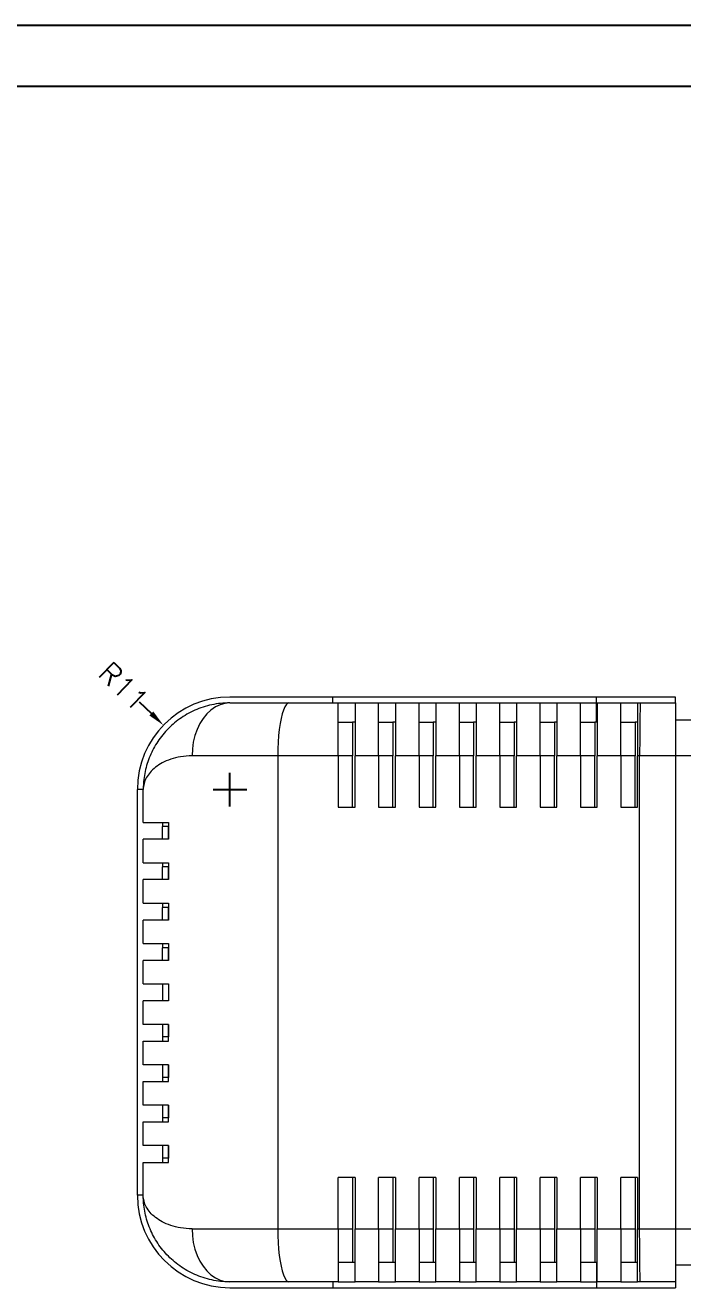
# Model space of a CAD drawing. Header units: inches. Extents: x 1958 to 3526, y 519 to 822.
# Drawn here: x 2230.5 to 2308.7, y 672.3 to 822.4 of the extents above; entities that cross this region are included whole.
import ezdxf

# ---------------------------------------------------------------- set-up
doc = ezdxf.new("R2010")
doc.units = ezdxf.units.IN
doc.styles.get("Standard").update_dxf_attribs({"font": 'txt', "bigfont": 'gbcbig.shx'})
doc.dimstyles.new('2.5', dxfattribs={"dimtxt": 2.5, "dimasz": 2, "dimexe": 0.18, "dimexo": 0.0625, "dimgap": 0.09, "dimtad": 0, "dimzin": 12, "dimdsep": 46, "dimtxsty": 'Standard', "dimcen": 2, "dimclrd": 3, "dimclre": 3, "dimadec": 0, "dimazin": 0, "dimtfac": 1, "dimtofl": 0, "dimtmove": 0, "dimatfit": 3, "dimfxl": 1, "dimtolj": 1, "dimtzin": 0, "dimarcsym": 0})

# ---------------------------------------------------------------- blocks, each defined once
blk = doc.blocks.new('*D208')
at = {"color": 3, "lineweight": -2}
for p, q in [((2244.09, 741.97), (2245.53, 740.58)), ((2254.87, 729.54), (2254.87, 733.54)), ((2252.87, 731.54), (2256.87, 731.54))]:
    blk.add_line(p, q, dxfattribs=at)
at = {"color": 3}
blk.add_solid([(2245.76, 740.82), (2245.3, 740.34), (2246.96, 739.19)], dxfattribs=at)
at = {"layer": 'Defpoints', "color": 0}
for p in [(2246.96, 739.19), (2254.87, 731.54)]:
    blk.add_point(p, dxfattribs=at)
at = {"color": 0, "insert": (2242.23, 743.78), "char_height": 2.5, "attachment_point": 5, "rotation": 315.9143}
blk.add_mtext('\\A1;R11', dxfattribs=at)

msp = doc.modelspace()

# ---------------------------------------------------------------- linework, layer by layer
for p, q in [((1957.651, 822.366), (2386.64, 822.366)), ((1968.751, 815.144), (2379.418, 815.144))]:
    msp.add_line(p, q)
at = {"color": 7, "linetype": 'Continuous', "lineweight": 15}
for p, q in [((2267.104, 742.538), (2254.865, 742.538)), ((2254.865, 741.838), (2261.897, 741.838)), ((2261.897, 741.838), (2267.765, 741.838)), ((2267.104, 741.838), (2267.104, 742.538)), ((2298.461, 742.538), (2267.104, 742.538)), ((2267.765, 741.838), (2269.765, 741.838)), ((2269.765, 741.838), (2272.565, 741.838)), ((2272.565, 741.838), (2274.565, 741.838)), ((2274.565, 741.838), (2277.365, 741.838)), ((2277.365, 741.838), (2279.365, 741.838)), ((2279.365, 741.838), (2282.165, 741.838)), ((2282.165, 741.838), (2284.165, 741.838)), ((2284.165, 741.838), (2286.965, 741.838)), ((2286.965, 741.838), (2288.965, 741.838)), ((2288.965, 741.838), (2291.765, 741.838)), ((2291.765, 741.838), (2293.765, 741.838)), ((2293.765, 741.838), (2296.565, 741.838)), ((2296.565, 741.838), (2298.461, 741.838)), ((2298.461, 741.838), (2298.461, 742.538)), ((2307.865, 742.538), (2298.461, 742.538)), ((2298.461, 739.538), (2298.461, 741.838)), ((2298.461, 741.838), (2298.565, 741.838)), ((2298.565, 741.838), (2301.365, 741.838)), ((2301.365, 741.838), (2303.365, 741.838)), ((2303.365, 741.838), (2303.705, 741.838)), ((2303.705, 741.838), (2307.865, 741.838)), ((2307.865, 741.838), (2307.865, 742.538)), ((2307.865, 741.838), (2307.865, 735.538)), ((2307.865, 739.838), (2322.865, 739.838)), ((2267.765, 739.538), (2269.465, 739.538)), ((2269.765, 739.538), (2269.465, 739.538)), ((2272.565, 739.538), (2274.265, 739.538)), ((2274.565, 739.538), (2274.265, 739.538)), ((2277.365, 739.538), (2279.065, 739.538)), ((2279.365, 739.538), (2279.065, 739.538)), ((2282.165, 739.538), (2283.865, 739.538)), ((2284.165, 739.538), (2283.865, 739.538)), ((2286.965, 739.538), (2288.665, 739.538)), ((2288.965, 739.538), (2288.665, 739.538)), ((2291.765, 739.538), (2293.465, 739.538)), ((2293.765, 739.538), (2293.465, 739.538)), ((2296.565, 739.538), (2298.265, 739.538)), ((2298.461, 739.538), (2298.265, 739.538)), ((2298.565, 739.538), (2298.461, 739.538)), ((2301.365, 739.538), (2303.065, 739.538)), ((2303.365, 739.538), (2303.065, 739.538)), ((2260.561, 735.538), (2250.365, 735.538)), ((2260.561, 735.538), (2260.561, 679.338)), ((2267.765, 735.538), (2260.561, 735.538)), ((2267.765, 735.538), (2267.765, 729.438)), ((2269.465, 735.538), (2267.765, 735.538)), ((2269.465, 729.438), (2269.465, 735.538)), ((2272.565, 735.538), (2269.765, 735.538)), ((2269.765, 729.438), (2269.765, 735.538)), ((2272.565, 735.538), (2272.565, 729.438)), ((2274.265, 735.538), (2272.565, 735.538)), ((2274.265, 729.438), (2274.265, 735.538)), ((2274.565, 729.438), (2274.565, 735.538)), ((2277.365, 735.538), (2274.565, 735.538)), ((2277.365, 735.538), (2277.365, 729.438)), ((2279.065, 735.538), (2277.365, 735.538)), ((2279.065, 729.438), (2279.065, 735.538)), ((2279.365, 729.438), (2279.365, 735.538)), ((2282.165, 735.538), (2279.365, 735.538)), ((2282.165, 735.538), (2282.165, 729.438)), ((2283.865, 735.538), (2282.165, 735.538)), ((2283.865, 729.438), (2283.865, 735.538)), ((2284.165, 729.438), (2284.165, 735.538)), ((2286.965, 735.538), (2284.165, 735.538)), ((2286.965, 735.538), (2286.965, 729.438)), ((2288.665, 735.538), (2286.965, 735.538)), ((2288.665, 729.438), (2288.665, 735.538)), ((2288.965, 729.438), (2288.965, 735.538)), ((2291.765, 735.538), (2288.965, 735.538)), ((2291.765, 735.538), (2291.765, 729.438)), ((2293.465, 735.538), (2291.765, 735.538)), ((2293.465, 729.438), (2293.465, 735.538)), ((2296.565, 735.538), (2293.765, 735.538)), ((2293.765, 729.438), (2293.765, 735.538)), ((2296.565, 735.538), (2296.565, 729.438)), ((2298.265, 735.538), (2296.565, 735.538)), ((2298.265, 729.438), (2298.265, 735.538)), ((2301.365, 735.538), (2298.565, 735.538)), ((2298.565, 729.438), (2298.565, 735.538)), ((2301.365, 735.538), (2301.365, 729.438)), ((2303.065, 735.538), (2301.365, 735.538)), ((2303.065, 729.438), (2303.065, 735.538)), ((2303.611, 735.538), (2303.365, 735.538)), ((2303.365, 729.438), (2303.365, 735.538)), ((2303.611, 679.338), (2303.611, 735.538)), ((2307.865, 735.538), (2303.611, 735.538)), ((2307.865, 735.538), (2307.865, 679.338)), ((2322.865, 735.538), (2307.865, 735.538)), ((2243.865, 683.336), (2243.865, 731.54)), ((2244.565, 731.539), (2243.865, 731.539)), ((2244.565, 727.638), (2244.565, 731.539)), ((2267.765, 729.438), (2269.765, 729.438)), ((2272.565, 729.438), (2274.565, 729.438)), ((2277.365, 729.438), (2279.365, 729.438)), ((2282.165, 729.438), (2284.165, 729.438)), ((2286.965, 729.438), (2288.965, 729.438)), ((2291.765, 729.438), (2293.765, 729.438)), ((2296.565, 729.438), (2298.565, 729.438)), ((2301.365, 729.438), (2303.365, 729.438)), ((2244.565, 727.638), (2247.567, 727.638)), ((2246.865, 727.638), (2246.865, 727.138)), ((2246.865, 725.638), (2246.865, 727.138)), ((2247.566, 727.138), (2246.865, 727.138)), ((2247.566, 727.638), (2247.566, 727.138)), ((2247.566, 725.638), (2247.566, 727.138)), ((2247.567, 727.638), (2247.567, 725.638)), ((2244.565, 722.838), (2244.565, 725.638)), ((2247.567, 725.638), (2244.565, 725.638)), ((2244.565, 722.838), (2247.567, 722.838)), ((2246.865, 722.838), (2246.865, 722.338)), ((2246.865, 720.838), (2246.865, 722.338)), ((2247.566, 722.338), (2246.865, 722.338)), ((2247.566, 722.838), (2247.566, 722.338)), ((2247.566, 720.838), (2247.566, 722.338)), ((2247.567, 722.838), (2247.567, 720.838)), ((2244.565, 718.038), (2244.565, 720.838)), ((2247.567, 720.838), (2244.565, 720.838)), ((2244.565, 718.038), (2247.567, 718.038)), ((2246.865, 718.038), (2246.865, 717.538)), ((2246.865, 716.038), (2246.865, 717.538)), ((2247.566, 717.538), (2246.865, 717.538)), ((2247.566, 718.038), (2247.566, 717.538)), ((2247.566, 716.038), (2247.566, 717.538)), ((2247.567, 718.038), (2247.567, 716.038)), ((2244.565, 713.238), (2244.565, 716.038)), ((2247.567, 716.038), (2244.565, 716.038)), ((2244.565, 713.238), (2247.567, 713.238)), ((2246.865, 713.238), (2246.865, 712.738)), ((2246.865, 711.238), (2246.865, 712.738)), ((2247.566, 712.738), (2246.865, 712.738)), ((2247.566, 713.238), (2247.566, 712.738)), ((2247.566, 711.238), (2247.566, 712.738)), ((2247.567, 713.238), (2247.567, 711.238)), ((2244.565, 708.438), (2244.565, 711.238)), ((2247.567, 711.238), (2244.565, 711.238)), ((2244.565, 708.438), (2247.567, 708.438)), ((2246.865, 708.438), (2246.865, 706.438)), ((2247.566, 708.438), (2247.566, 706.438)), ((2247.567, 708.438), (2247.567, 706.438)), ((2244.565, 703.638), (2244.565, 706.438)), ((2247.567, 706.438), (2244.565, 706.438)), ((2247.567, 703.638), (2244.565, 703.638)), ((2246.865, 703.638), (2246.865, 702.138)), ((2247.566, 703.638), (2247.566, 702.138)), ((2247.567, 701.638), (2247.567, 703.638)), ((2246.865, 702.138), (2246.865, 701.638)), ((2247.566, 702.138), (2246.865, 702.138)), ((2247.566, 701.638), (2247.566, 702.138)), ((2244.565, 698.838), (2244.565, 701.638)), ((2244.565, 701.638), (2247.567, 701.638)), ((2247.567, 698.838), (2244.565, 698.838)), ((2246.865, 698.838), (2246.865, 697.338)), ((2247.566, 698.838), (2247.566, 697.338)), ((2247.567, 696.838), (2247.567, 698.838)), ((2244.565, 694.038), (2244.565, 696.838)), ((2244.565, 696.838), (2247.567, 696.838)), ((2246.865, 697.338), (2246.865, 696.838)), ((2247.566, 697.338), (2246.865, 697.338)), ((2247.566, 696.838), (2247.566, 697.338)), ((2247.567, 694.038), (2244.565, 694.038)), ((2246.865, 694.038), (2246.865, 692.538)), ((2247.566, 694.038), (2247.566, 692.538)), ((2247.567, 692.038), (2247.567, 694.038)), ((2244.565, 689.238), (2244.565, 692.038)), ((2244.565, 692.038), (2247.567, 692.038)), ((2246.865, 692.538), (2246.865, 692.038)), ((2247.566, 692.538), (2246.865, 692.538)), ((2247.566, 692.038), (2247.566, 692.538)), ((2247.567, 689.238), (2244.565, 689.238)), ((2246.865, 689.238), (2246.865, 687.738)), ((2247.566, 689.238), (2247.566, 687.738)), ((2247.567, 687.238), (2247.567, 689.238)), ((2244.565, 683.337), (2244.565, 687.238)), ((2244.565, 687.238), (2247.567, 687.238)), ((2246.865, 687.738), (2246.865, 687.238)), ((2247.566, 687.738), (2246.865, 687.738)), ((2247.566, 687.238), (2247.566, 687.738)), ((2269.765, 685.438), (2267.765, 685.438)), ((2267.765, 679.338), (2267.765, 685.438)), ((2269.465, 685.438), (2269.465, 679.338)), ((2269.765, 685.438), (2269.765, 679.338)), ((2274.565, 685.438), (2272.565, 685.438)), ((2272.565, 679.338), (2272.565, 685.438)), ((2274.265, 685.438), (2274.265, 679.338)), ((2274.565, 685.438), (2274.565, 679.338)), ((2279.365, 685.438), (2277.365, 685.438)), ((2277.365, 679.338), (2277.365, 685.438)), ((2279.065, 685.438), (2279.065, 679.338)), ((2279.365, 685.438), (2279.365, 679.338)), ((2284.165, 685.438), (2282.165, 685.438)), ((2282.165, 679.338), (2282.165, 685.438)), ((2283.865, 685.438), (2283.865, 679.338)), ((2284.165, 685.438), (2284.165, 679.338)), ((2288.965, 685.438), (2286.965, 685.438)), ((2286.965, 679.338), (2286.965, 685.438)), ((2288.665, 685.438), (2288.665, 679.338)), ((2288.965, 685.438), (2288.965, 679.338)), ((2293.765, 685.438), (2291.765, 685.438)), ((2291.765, 679.338), (2291.765, 685.438)), ((2293.465, 685.438), (2293.465, 679.338)), ((2293.765, 685.438), (2293.765, 679.338)), ((2298.565, 685.438), (2296.565, 685.438)), ((2296.565, 679.338), (2296.565, 685.438)), ((2298.265, 685.438), (2298.265, 679.338)), ((2298.565, 685.438), (2298.565, 679.338)), ((2303.365, 685.438), (2301.365, 685.438)), ((2301.365, 679.338), (2301.365, 685.438)), ((2303.065, 685.438), (2303.065, 679.338)), ((2303.365, 685.438), (2303.365, 679.338)), ((2244.565, 683.335), (2243.865, 683.334)), ((2250.365, 679.338), (2260.561, 679.338)), ((2260.561, 679.338), (2267.765, 679.338)), ((2267.765, 679.338), (2269.465, 679.338)), ((2269.765, 679.338), (2272.565, 679.338)), ((2272.565, 679.338), (2274.265, 679.338)), ((2274.565, 679.338), (2277.365, 679.338)), ((2277.365, 679.338), (2279.065, 679.338)), ((2279.365, 679.338), (2282.165, 679.338)), ((2282.165, 679.338), (2283.865, 679.338)), ((2284.165, 679.338), (2286.965, 679.338)), ((2286.965, 679.338), (2288.665, 679.338)), ((2288.965, 679.338), (2291.765, 679.338)), ((2291.765, 679.338), (2293.465, 679.338)), ((2293.765, 679.338), (2296.565, 679.338)), ((2296.565, 679.338), (2298.265, 679.338)), ((2298.565, 679.338), (2301.365, 679.338)), ((2301.365, 679.338), (2303.065, 679.338)), ((2303.365, 679.338), (2303.611, 679.338)), ((2303.611, 679.338), (2307.865, 679.338)), ((2307.865, 679.338), (2307.865, 673.038)), ((2307.865, 679.338), (2322.865, 679.338)), ((2269.465, 675.338), (2267.765, 675.338)), ((2269.765, 675.338), (2269.465, 675.338)), ((2274.265, 675.338), (2272.565, 675.338)), ((2274.565, 675.338), (2274.265, 675.338)), ((2279.065, 675.338), (2277.365, 675.338)), ((2279.365, 675.338), (2279.065, 675.338)), ((2283.865, 675.338), (2282.165, 675.338)), ((2284.165, 675.338), (2283.865, 675.338)), ((2288.665, 675.338), (2286.965, 675.338)), ((2288.965, 675.338), (2288.665, 675.338)), ((2293.465, 675.338), (2291.765, 675.338)), ((2293.765, 675.338), (2293.465, 675.338)), ((2298.265, 675.338), (2296.565, 675.338)), ((2298.461, 675.338), (2298.265, 675.338)), ((2298.461, 675.338), (2298.461, 673.038)), ((2298.565, 675.338), (2298.461, 675.338)), ((2303.065, 675.338), (2301.365, 675.338)), ((2303.365, 675.338), (2303.065, 675.338)), ((2322.865, 675.038), (2307.865, 675.038)), ((2261.897, 673.038), (2254.865, 673.038)), ((2254.865, 672.338), (2267.104, 672.338)), ((2267.765, 673.038), (2261.897, 673.038)), ((2267.104, 673.038), (2267.104, 672.338)), ((2267.104, 672.338), (2298.461, 672.338)), ((2267.765, 673.038), (2269.765, 673.038)), ((2272.565, 673.038), (2269.765, 673.038)), ((2272.565, 673.038), (2274.565, 673.038)), ((2277.365, 673.038), (2274.565, 673.038)), ((2277.365, 673.038), (2279.365, 673.038)), ((2282.165, 673.038), (2279.365, 673.038)), ((2282.165, 673.038), (2284.165, 673.038)), ((2286.965, 673.038), (2284.165, 673.038)), ((2286.965, 673.038), (2288.965, 673.038)), ((2291.765, 673.038), (2288.965, 673.038)), ((2291.765, 673.038), (2293.765, 673.038)), ((2296.565, 673.038), (2293.765, 673.038)), ((2296.565, 673.038), (2298.461, 673.038)), ((2298.461, 673.038), (2298.565, 673.038)), ((2298.461, 673.038), (2298.461, 672.338)), ((2298.461, 672.338), (2307.865, 672.338)), ((2301.365, 673.038), (2298.565, 673.038)), ((2301.365, 673.038), (2303.365, 673.038)), ((2303.705, 673.038), (2303.365, 673.038)), ((2307.865, 673.038), (2303.705, 673.038)), ((2307.865, 673.038), (2307.865, 672.338))]:
    msp.add_line(p, q, dxfattribs=at)
at = {"color": 7, "linetype": 'Continuous', "lineweight": 15, "flags": 128}
for points in [[(2254.865, 741.838), (2254.278, 741.784), (2253.701, 741.623), (2253.143, 741.358), (2252.615, 740.994), (2252.126, 740.536), (2251.683, 739.993), (2251.295, 739.373), (2250.968, 738.688), (2250.708, 737.949), (2250.519, 737.168), (2250.404, 736.36), (2250.365, 735.538)], [(2261.897, 741.838), (2261.723, 741.784), (2261.551, 741.623), (2261.386, 741.358), (2261.229, 740.994), (2261.084, 740.536), (2260.953, 739.993), (2260.837, 739.373), (2260.74, 738.688), (2260.663, 737.949), (2260.607, 737.168), (2260.573, 736.36), (2260.561, 735.538)], [(2250.365, 679.338), (2250.404, 678.516), (2250.519, 677.707), (2250.708, 676.927), (2250.968, 676.188), (2251.295, 675.503), (2251.683, 674.883), (2252.126, 674.34), (2252.615, 673.882), (2253.143, 673.517), (2253.701, 673.253), (2254.278, 673.092), (2254.865, 673.038)], [(2260.561, 679.338), (2260.573, 678.516), (2260.607, 677.707), (2260.663, 676.927), (2260.74, 676.188), (2260.837, 675.503), (2260.953, 674.883), (2261.084, 674.34), (2261.229, 673.882), (2261.386, 673.517), (2261.551, 673.253), (2261.723, 673.092), (2261.897, 673.038)]]:
    msp.add_lwpolyline(points, dxfattribs=at)
at = {"color": 7, "linetype": 'Continuous', "lineweight": 15}
for centre, start, end in [((2254.865, 731.538), 90, 179.98188), ((2254.865, 683.338), 180.01812, 270)]:
    msp.add_arc(centre, 11, start, end, dxfattribs=at)
for points, knots in [([(2254.865, 741.838), (2254.125, 741.838), (2253.407, 741.759), (2252.362, 741.535), (2252.02, 741.443), (2251.347, 741.225), (2251.015, 741.098), (2250.372, 740.813), (2250.06, 740.655), (2249.463, 740.314), (2249.175, 740.13), (2248.348, 739.543), (2247.843, 739.102), (2246.922, 738.129), (2246.515, 737.603), (2245.81, 736.49), (2245.516, 735.909), (2245.043, 734.705), (2244.864, 734.08), (2244.685, 733.136), (2244.64, 732.819), (2244.596, 732.342), (2244.584, 732.182), (2244.569, 731.862), (2244.565, 731.7), (2244.565, 731.541)], [0, 0, 0, 0, 0.125, 0.125, 0.1875, 0.1875, 0.25, 0.25, 0.3125, 0.3125, 0.375, 0.375, 0.5, 0.5, 0.625, 0.625, 0.75, 0.75, 0.875, 0.875, 0.9375, 0.9375, 0.96875, 0.96875, 1, 1, 1, 1]), ([(2267.765, 735.538), (2267.765, 735.746), (2267.765, 735.957), (2267.765, 736.371), (2267.765, 736.576), (2267.765, 737.184), (2267.765, 737.582), (2267.765, 738.352), (2267.765, 738.715), (2267.765, 739.399), (2267.765, 739.722), (2267.765, 740.302), (2267.765, 740.56), (2267.765, 740.901), (2267.765, 741.008), (2267.765, 741.2), (2267.765, 741.287), (2267.765, 741.52), (2267.765, 741.638), (2267.765, 741.798), (2267.765, 741.838), (2267.765, 741.838)], [0, 0, 0, 0, 0.0625, 0.0625, 0.125, 0.125, 0.25, 0.25, 0.375, 0.375, 0.5, 0.5, 0.625, 0.625, 0.6875, 0.6875, 0.75, 0.75, 0.875, 0.875, 1, 1, 1, 1]), ([(2269.765, 741.838), (2269.765, 741.838), (2269.765, 741.799), (2269.765, 741.68), (2269.765, 741.63), (2269.765, 741.511), (2269.765, 741.443), (2269.765, 741.21), (2269.765, 741.019), (2269.765, 740.56), (2269.765, 740.3), (2269.765, 739.867), (2269.765, 739.715), (2269.765, 739.396), (2269.765, 739.228), (2269.765, 738.712), (2269.765, 738.349), (2269.765, 737.585), (2269.765, 737.18), (2269.765, 736.367), (2269.765, 735.956), (2269.765, 735.538)], [0, 0, 0, 0, 0.125, 0.125, 0.1875, 0.1875, 0.25, 0.25, 0.375, 0.375, 0.5, 0.5, 0.5625, 0.5625, 0.625, 0.625, 0.75, 0.75, 0.875, 0.875, 1, 1, 1, 1]), ([(2272.565, 735.538), (2272.565, 735.951), (2272.565, 736.363), (2272.565, 737.185), (2272.565, 737.58), (2272.565, 738.152), (2272.565, 738.338), (2272.565, 738.704), (2272.565, 738.884), (2272.565, 739.398), (2272.565, 739.715), (2272.565, 740.297), (2272.565, 740.561), (2272.565, 741.014), (2272.565, 741.206), (2272.565, 741.521), (2272.565, 741.639), (2272.565, 741.797), (2272.565, 741.838), (2272.565, 741.838)], [0, 0, 0, 0, 0.125, 0.125, 0.25, 0.25, 0.3125, 0.3125, 0.375, 0.375, 0.5, 0.5, 0.625, 0.625, 0.75, 0.75, 0.875, 0.875, 1, 1, 1, 1]), ([(2274.565, 741.838), (2274.565, 741.838), (2274.565, 741.797), (2274.565, 741.638), (2274.565, 741.521), (2274.565, 741.286), (2274.565, 741.197), (2274.565, 741.004), (2274.565, 740.899), (2274.565, 740.559), (2274.565, 740.3), (2274.565, 739.713), (2274.565, 739.395), (2274.565, 738.883), (2274.565, 738.707), (2274.565, 738.341), (2274.565, 738.152), (2274.565, 737.578), (2274.565, 737.183), (2274.565, 736.371), (2274.565, 735.951), (2274.565, 735.538)], [0, 0, 0, 0, 0.125, 0.125, 0.25, 0.25, 0.3125, 0.3125, 0.375, 0.375, 0.5, 0.5, 0.625, 0.625, 0.6875, 0.6875, 0.75, 0.75, 0.875, 0.875, 1, 1, 1, 1]), ([(2277.365, 735.538), (2277.365, 735.956), (2277.365, 736.367), (2277.365, 736.974), (2277.365, 737.175), (2277.365, 737.573), (2277.365, 737.77), (2277.365, 738.344), (2277.365, 738.706), (2277.365, 739.221), (2277.365, 739.389), (2277.365, 739.709), (2277.365, 739.861), (2277.365, 740.295), (2277.365, 740.555), (2277.365, 741.015), (2277.365, 741.207), (2277.365, 741.441), (2277.365, 741.51), (2277.365, 741.629), (2277.365, 741.679), (2277.365, 741.798), (2277.365, 741.838), (2277.365, 741.838)], [0, 0, 0, 0, 0.125, 0.125, 0.1875, 0.1875, 0.25, 0.25, 0.375, 0.375, 0.4375, 0.4375, 0.5, 0.5, 0.625, 0.625, 0.75, 0.75, 0.8125, 0.8125, 0.875, 0.875, 1, 1, 1, 1]), ([(2279.365, 741.838), (2279.365, 741.838), (2279.365, 741.798), (2279.365, 741.639), (2279.365, 741.518), (2279.365, 741.205), (2279.365, 741.013), (2279.365, 740.671), (2279.365, 740.547), (2279.365, 740.285), (2279.365, 740.147), (2279.365, 739.712), (2279.365, 739.395), (2279.365, 738.704), (2279.365, 738.338), (2279.365, 737.768), (2279.365, 737.574), (2279.365, 737.177), (2279.365, 736.973), (2279.365, 736.362), (2279.365, 735.951), (2279.365, 735.538)], [0, 0, 0, 0, 0.125, 0.125, 0.25, 0.25, 0.375, 0.375, 0.4375, 0.4375, 0.5, 0.5, 0.625, 0.625, 0.75, 0.75, 0.8125, 0.8125, 0.875, 0.875, 1, 1, 1, 1]), ([(2282.165, 735.538), (2282.165, 735.951), (2282.165, 736.37), (2282.165, 737.179), (2282.165, 737.573), (2282.165, 738.148), (2282.165, 738.337), (2282.165, 738.701), (2282.165, 738.877), (2282.165, 739.389), (2282.165, 739.709), (2282.165, 740.295), (2282.165, 740.554), (2282.165, 741.009), (2282.165, 741.206), (2282.165, 741.519), (2282.165, 741.637), (2282.165, 741.757), (2282.165, 741.788), (2282.165, 741.828), (2282.165, 741.838), (2282.165, 741.838)], [0, 0, 0, 0, 0.125, 0.125, 0.25, 0.25, 0.3125, 0.3125, 0.375, 0.375, 0.5, 0.5, 0.625, 0.625, 0.75, 0.75, 0.875, 0.875, 0.9375, 0.9375, 1, 1, 1, 1]), ([(2284.165, 741.838), (2284.165, 741.838), (2284.165, 741.798), (2284.165, 741.638), (2284.165, 741.518), (2284.165, 741.284), (2284.165, 741.196), (2284.165, 741.003), (2284.165, 740.896), (2284.165, 740.552), (2284.165, 740.292), (2284.165, 739.712), (2284.165, 739.387), (2284.165, 738.703), (2284.165, 738.34), (2284.165, 737.767), (2284.165, 737.569), (2284.165, 737.173), (2284.165, 736.973), (2284.165, 736.367), (2284.165, 735.955), (2284.165, 735.538)], [0, 0, 0, 0, 0.125, 0.125, 0.25, 0.25, 0.3125, 0.3125, 0.375, 0.375, 0.5, 0.5, 0.625, 0.625, 0.75, 0.75, 0.8125, 0.8125, 0.875, 0.875, 1, 1, 1, 1]), ([(2286.965, 735.538), (2286.965, 735.949), (2286.965, 736.362), (2286.965, 737.178), (2286.965, 737.572), (2286.965, 738.142), (2286.965, 738.329), (2286.965, 738.695), (2286.965, 738.874), (2286.965, 739.388), (2286.965, 739.705), (2286.965, 740.142), (2286.965, 740.282), (2286.965, 740.544), (2286.965, 740.667), (2286.965, 741.008), (2286.965, 741.201), (2286.965, 741.518), (2286.965, 741.637), (2286.965, 741.757), (2286.965, 741.787), (2286.965, 741.828), (2286.965, 741.838), (2286.965, 741.838)], [0, 0, 0, 0, 0.125, 0.125, 0.25, 0.25, 0.3125, 0.3125, 0.375, 0.375, 0.5, 0.5, 0.5625, 0.5625, 0.625, 0.625, 0.75, 0.75, 0.875, 0.875, 0.9375, 0.9375, 1, 1, 1, 1]), ([(2288.965, 741.838), (2288.965, 741.838), (2288.965, 741.828), (2288.965, 741.788), (2288.965, 741.757), (2288.965, 741.637), (2288.965, 741.518), (2288.965, 741.204), (2288.965, 741.007), (2288.965, 740.551), (2288.965, 740.291), (2288.965, 739.853), (2288.965, 739.698), (2288.965, 739.38), (2288.965, 739.05), (2288.965, 738.697), (2288.965, 738.334), (2288.965, 738.145), (2288.965, 737.57), (2288.965, 737.176), (2288.965, 736.369), (2288.965, 735.951), (2288.965, 735.538)], [0, 0, 0, 0, 0.0625, 0.0625, 0.125, 0.125, 0.25, 0.25, 0.375, 0.375, 0.5, 0.5, 0.5625, 0.5625, 0.625, 0.6875, 0.6875, 0.75, 0.75, 0.875, 0.875, 1, 1, 1, 1]), ([(2291.765, 735.538), (2291.765, 735.95), (2291.765, 736.36), (2291.765, 736.969), (2291.765, 737.172), (2291.765, 737.568), (2291.765, 737.762), (2291.765, 738.332), (2291.765, 738.696), (2291.765, 739.388), (2291.765, 739.705), (2291.765, 740.141), (2291.765, 740.279), (2291.765, 740.541), (2291.765, 740.666), (2291.765, 741.009), (2291.765, 741.202), (2291.765, 741.517), (2291.765, 741.638), (2291.765, 741.797), (2291.765, 741.838), (2291.765, 741.838)], [0, 0, 0, 0, 0.125, 0.125, 0.1875, 0.1875, 0.25, 0.25, 0.375, 0.375, 0.5, 0.5, 0.5625, 0.5625, 0.625, 0.625, 0.75, 0.75, 0.875, 0.875, 1, 1, 1, 1]), ([(2293.765, 741.838), (2293.765, 741.838), (2293.765, 741.797), (2293.765, 741.636), (2293.765, 741.518), (2293.765, 741.28), (2293.765, 741.191), (2293.765, 740.997), (2293.765, 740.786), (2293.765, 740.542), (2293.765, 740.281), (2293.765, 740.141), (2293.765, 739.702), (2293.765, 739.384), (2293.765, 738.701), (2293.765, 738.331), (2293.765, 737.569), (2293.765, 737.176), (2293.765, 736.568), (2293.765, 736.361), (2293.765, 735.949), (2293.765, 735.743), (2293.765, 735.538)], [0, 0, 0, 0, 0.125, 0.125, 0.25, 0.25, 0.3125, 0.3125, 0.375, 0.4375, 0.4375, 0.5, 0.5, 0.625, 0.625, 0.75, 0.75, 0.875, 0.875, 0.9375, 0.9375, 1, 1, 1, 1]), ([(2296.565, 735.538), (2296.565, 735.952), (2296.565, 736.361), (2296.565, 737.169), (2296.565, 737.571), (2296.565, 738.332), (2296.565, 738.695), (2296.565, 739.211), (2296.565, 739.378), (2296.565, 739.698), (2296.565, 739.85), (2296.565, 740.285), (2296.565, 740.548), (2296.565, 741.009), (2296.565, 741.202), (2296.565, 741.438), (2296.565, 741.507), (2296.565, 741.627), (2296.565, 741.678), (2296.565, 741.798), (2296.565, 741.838), (2296.565, 741.838)], [0, 0, 0, 0, 0.125, 0.125, 0.25, 0.25, 0.375, 0.375, 0.4375, 0.4375, 0.5, 0.5, 0.625, 0.625, 0.75, 0.75, 0.8125, 0.8125, 0.875, 0.875, 1, 1, 1, 1]), ([(2298.565, 741.838), (2298.565, 741.838), (2298.565, 741.828), (2298.565, 741.787), (2298.565, 741.726), (2298.565, 741.627), (2298.565, 741.507), (2298.565, 741.437), (2298.565, 741.199), (2298.565, 741.005), (2298.565, 740.549), (2298.565, 740.284), (2298.565, 739.701), (2298.565, 739.384), (2298.565, 738.869), (2298.565, 738.69), (2298.565, 738.325), (2298.565, 738.138), (2298.565, 737.569), (2298.565, 737.176), (2298.565, 736.36), (2298.565, 735.949), (2298.565, 735.538)], [0, 0, 0, 0, 0.0625, 0.0625, 0.125, 0.1875, 0.1875, 0.25, 0.25, 0.375, 0.375, 0.5, 0.5, 0.625, 0.625, 0.6875, 0.6875, 0.75, 0.75, 0.875, 0.875, 1, 1, 1, 1]), ([(2301.365, 735.538), (2301.365, 735.951), (2301.365, 736.359), (2301.365, 737.167), (2301.365, 737.568), (2301.365, 738.327), (2301.365, 738.689), (2301.365, 739.206), (2301.365, 739.374), (2301.365, 739.692), (2301.365, 739.997), (2301.365, 740.273), (2301.365, 740.534), (2301.365, 740.659), (2301.365, 741.004), (2301.365, 741.198), (2301.365, 741.513), (2301.365, 741.635), (2301.365, 741.797), (2301.365, 741.838), (2301.365, 741.838)], [0, 0, 0, 0, 0.125, 0.125, 0.25, 0.25, 0.375, 0.375, 0.4375, 0.4375, 0.5, 0.5625, 0.5625, 0.625, 0.625, 0.75, 0.75, 0.875, 0.875, 1, 1, 1, 1]), ([(2303.365, 741.838), (2303.365, 741.838), (2303.365, 741.828), (2303.365, 741.787), (2303.365, 741.756), (2303.365, 741.636), (2303.365, 741.517), (2303.365, 741.199), (2303.365, 741.004), (2303.365, 740.662), (2303.365, 740.54), (2303.365, 740.277), (2303.365, 740.137), (2303.365, 739.699), (2303.365, 739.382), (2303.365, 738.697), (2303.365, 738.327), (2303.365, 737.568), (2303.365, 737.175), (2303.365, 736.565), (2303.365, 736.359), (2303.365, 735.948), (2303.365, 735.743), (2303.365, 735.538)], [0, 0, 0, 0, 0.0625, 0.0625, 0.125, 0.125, 0.25, 0.25, 0.375, 0.375, 0.4375, 0.4375, 0.5, 0.5, 0.625, 0.625, 0.75, 0.75, 0.875, 0.875, 0.9375, 0.9375, 1, 1, 1, 1]), ([(2303.705, 741.838), (2303.702, 741.838), (2303.699, 741.828), (2303.693, 741.787), (2303.687, 741.727), (2303.681, 741.627), (2303.675, 741.508), (2303.672, 741.438), (2303.664, 741.2), (2303.658, 741.007), (2303.648, 740.551), (2303.643, 740.286), (2303.634, 739.701), (2303.63, 739.377), (2303.624, 738.692), (2303.621, 738.33), (2303.617, 737.758), (2303.616, 737.562), (2303.614, 737.166), (2303.614, 736.967), (2303.612, 736.363), (2303.611, 735.954), (2303.611, 735.538)], [0, 0, 0, 0, 0.0625, 0.0625, 0.125, 0.1875, 0.1875, 0.25, 0.25, 0.375, 0.375, 0.5, 0.5, 0.625, 0.625, 0.75, 0.75, 0.8125, 0.8125, 0.875, 0.875, 1, 1, 1, 1]), ([(2269.465, 739.538), (2269.465, 739.538), (2269.465, 739.512), (2269.465, 739.412), (2269.465, 739.337), (2269.465, 739.139), (2269.465, 739.017), (2269.465, 738.73), (2269.465, 738.563), (2269.465, 738.195), (2269.465, 737.994), (2269.465, 737.558), (2269.465, 737.324), (2269.465, 736.599), (2269.465, 736.071), (2269.465, 735.538)], [0, 0, 0, 0, 0.125, 0.125, 0.25, 0.25, 0.375, 0.375, 0.5, 0.5, 0.625, 0.625, 0.75, 0.75, 1, 1, 1, 1]), ([(2274.265, 739.538), (2274.265, 739.538), (2274.265, 739.512), (2274.265, 739.412), (2274.265, 739.336), (2274.265, 739.137), (2274.265, 739.016), (2274.265, 738.728), (2274.265, 738.56), (2274.265, 738.192), (2274.265, 737.992), (2274.265, 737.555), (2274.265, 737.321), (2274.265, 736.839), (2274.265, 736.587), (2274.265, 736.067), (2274.265, 735.804), (2274.265, 735.538)], [0, 0, 0, 0, 0.125, 0.125, 0.25, 0.25, 0.375, 0.375, 0.5, 0.5, 0.625, 0.625, 0.75, 0.75, 0.875, 0.875, 1, 1, 1, 1]), ([(2279.065, 739.538), (2279.065, 739.538), (2279.065, 739.512), (2279.065, 739.412), (2279.065, 739.336), (2279.065, 739.136), (2279.065, 739.014), (2279.065, 738.726), (2279.065, 738.558), (2279.065, 738.19), (2279.065, 737.989), (2279.065, 737.553), (2279.065, 737.319), (2279.065, 736.837), (2279.065, 736.585), (2279.065, 736.066), (2279.065, 735.803), (2279.065, 735.538)], [0, 0, 0, 0, 0.125, 0.125, 0.25, 0.25, 0.375, 0.375, 0.5, 0.5, 0.625, 0.625, 0.75, 0.75, 0.875, 0.875, 1, 1, 1, 1]), ([(2283.865, 739.538), (2283.865, 739.538), (2283.865, 739.512), (2283.865, 739.411), (2283.865, 739.335), (2283.865, 739.135), (2283.865, 739.013), (2283.865, 738.725), (2283.865, 738.556), (2283.865, 738.188), (2283.865, 737.987), (2283.865, 737.551), (2283.865, 737.317), (2283.865, 736.835), (2283.865, 736.584), (2283.865, 736.065), (2283.865, 735.803), (2283.865, 735.538)], [0, 0, 0, 0, 0.125, 0.125, 0.25, 0.25, 0.375, 0.375, 0.5, 0.5, 0.625, 0.625, 0.75, 0.75, 0.875, 0.875, 1, 1, 1, 1]), ([(2288.665, 739.538), (2288.665, 739.538), (2288.665, 739.512), (2288.665, 739.411), (2288.665, 739.335), (2288.665, 739.135), (2288.665, 739.012), (2288.665, 738.723), (2288.665, 738.555), (2288.665, 738.186), (2288.665, 737.985), (2288.665, 737.549), (2288.665, 737.316), (2288.665, 736.834), (2288.665, 736.583), (2288.665, 736.064), (2288.665, 735.803), (2288.665, 735.538)], [0, 0, 0, 0, 0.125, 0.125, 0.25, 0.25, 0.375, 0.375, 0.5, 0.5, 0.625, 0.625, 0.75, 0.75, 0.875, 0.875, 1, 1, 1, 1]), ([(2293.465, 739.538), (2293.465, 739.538), (2293.465, 739.512), (2293.465, 739.411), (2293.465, 739.334), (2293.465, 739.134), (2293.465, 739.012), (2293.465, 738.722), (2293.465, 738.554), (2293.465, 738.185), (2293.465, 737.984), (2293.465, 737.547), (2293.465, 737.314), (2293.465, 736.833), (2293.465, 736.582), (2293.465, 736.064), (2293.465, 735.802), (2293.465, 735.538)], [0, 0, 0, 0, 0.125, 0.125, 0.25, 0.25, 0.375, 0.375, 0.5, 0.5, 0.625, 0.625, 0.75, 0.75, 0.875, 0.875, 1, 1, 1, 1]), ([(2298.265, 739.538), (2298.265, 739.538), (2298.265, 739.512), (2298.265, 739.411), (2298.265, 739.334), (2298.265, 739.134), (2298.265, 739.011), (2298.265, 738.721), (2298.265, 738.553), (2298.265, 738.184), (2298.265, 737.983), (2298.265, 737.546), (2298.265, 737.313), (2298.265, 736.832), (2298.265, 736.581), (2298.265, 736.064), (2298.265, 735.802), (2298.265, 735.538)], [0, 0, 0, 0, 0.125, 0.125, 0.25, 0.25, 0.375, 0.375, 0.5, 0.5, 0.625, 0.625, 0.75, 0.75, 0.875, 0.875, 1, 1, 1, 1]), ([(2303.065, 739.538), (2303.065, 739.538), (2303.065, 739.512), (2303.065, 739.411), (2303.065, 739.334), (2303.065, 739.133), (2303.065, 739.011), (2303.065, 738.721), (2303.065, 738.552), (2303.065, 738.183), (2303.065, 737.982), (2303.065, 737.545), (2303.065, 737.313), (2303.065, 736.832), (2303.065, 736.58), (2303.065, 736.063), (2303.065, 735.802), (2303.065, 735.538)], [0, 0, 0, 0, 0.125, 0.125, 0.25, 0.25, 0.375, 0.375, 0.5, 0.5, 0.625, 0.625, 0.75, 0.75, 0.875, 0.875, 1, 1, 1, 1]), ([(2250.365, 735.538), (2249.886, 735.538), (2249.436, 735.498), (2248.593, 735.358), (2248.199, 735.259), (2247.101, 734.891), (2246.502, 734.563), (2245.777, 733.997), (2245.564, 733.795), (2245.2, 733.374), (2245.049, 733.155), (2244.808, 732.707), (2244.717, 732.477), (2244.626, 732.128), (2244.603, 732.01), (2244.573, 731.775), (2244.565, 731.656), (2244.565, 731.539)], [0, 0, 0, 0, 0.125, 0.125, 0.25, 0.25, 0.5, 0.5, 0.625, 0.625, 0.75, 0.75, 0.875, 0.875, 0.9375, 0.9375, 1, 1, 1, 1]), ([(2250.365, 679.338), (2249.886, 679.338), (2249.436, 679.378), (2248.593, 679.518), (2248.199, 679.617), (2247.101, 679.984), (2246.502, 680.313), (2245.777, 680.878), (2245.564, 681.08), (2245.2, 681.502), (2245.049, 681.721), (2244.808, 682.169), (2244.717, 682.398), (2244.626, 682.748), (2244.603, 682.866), (2244.573, 683.101), (2244.565, 683.22), (2244.565, 683.337)], [0, 0, 0, 0, 0.125, 0.125, 0.25, 0.25, 0.5, 0.5, 0.625, 0.625, 0.75, 0.75, 0.875, 0.875, 0.9375, 0.9375, 1, 1, 1, 1]), ([(2254.865, 673.038), (2254.125, 673.038), (2253.407, 673.117), (2252.362, 673.34), (2252.02, 673.432), (2251.347, 673.651), (2251.015, 673.778), (2250.372, 674.063), (2250.06, 674.221), (2249.463, 674.562), (2249.175, 674.746), (2248.348, 675.333), (2247.843, 675.774), (2246.922, 676.746), (2246.515, 677.273), (2245.81, 678.386), (2245.516, 678.967), (2245.043, 680.17), (2244.864, 680.795), (2244.685, 681.74), (2244.64, 682.056), (2244.596, 682.534), (2244.584, 682.694), (2244.569, 683.014), (2244.565, 683.176), (2244.565, 683.335)], [0, 0, 0, 0, 0.125, 0.125, 0.1875, 0.1875, 0.25, 0.25, 0.3125, 0.3125, 0.375, 0.375, 0.5, 0.5, 0.625, 0.625, 0.75, 0.75, 0.875, 0.875, 0.9375, 0.9375, 0.96875, 0.96875, 1, 1, 1, 1]), ([(2267.765, 679.338), (2267.765, 679.13), (2267.765, 678.919), (2267.765, 678.505), (2267.765, 678.3), (2267.765, 677.692), (2267.765, 677.293), (2267.765, 676.523), (2267.765, 676.16), (2267.765, 675.477), (2267.765, 675.154), (2267.765, 674.574), (2267.765, 674.315), (2267.765, 673.974), (2267.765, 673.868), (2267.765, 673.676), (2267.765, 673.589), (2267.765, 673.356), (2267.765, 673.238), (2267.765, 673.078), (2267.765, 673.038), (2267.765, 673.038)], [0, 0, 0, 0, 0.0625, 0.0625, 0.125, 0.125, 0.25, 0.25, 0.375, 0.375, 0.5, 0.5, 0.625, 0.625, 0.6875, 0.6875, 0.75, 0.75, 0.875, 0.875, 1, 1, 1, 1]), ([(2269.465, 679.338), (2269.465, 679.072), (2269.465, 678.81), (2269.465, 678.295), (2269.465, 678.04), (2269.465, 677.554), (2269.465, 677.323), (2269.465, 676.888), (2269.465, 676.683), (2269.465, 676.315), (2269.465, 676.151), (2269.465, 675.86), (2269.465, 675.738), (2269.465, 675.541), (2269.465, 675.465), (2269.465, 675.363), (2269.465, 675.338), (2269.465, 675.338)], [0, 0, 0, 0, 0.125, 0.125, 0.25, 0.25, 0.375, 0.375, 0.5, 0.5, 0.625, 0.625, 0.75, 0.75, 0.875, 0.875, 1, 1, 1, 1]), ([(2269.765, 673.038), (2269.765, 673.038), (2269.765, 673.077), (2269.765, 673.196), (2269.765, 673.246), (2269.765, 673.364), (2269.765, 673.433), (2269.765, 673.666), (2269.765, 673.857), (2269.765, 674.316), (2269.765, 674.576), (2269.765, 675.009), (2269.765, 675.161), (2269.765, 675.48), (2269.765, 675.648), (2269.765, 676.164), (2269.765, 676.527), (2269.765, 677.291), (2269.765, 677.695), (2269.765, 678.508), (2269.765, 678.92), (2269.765, 679.338)], [0, 0, 0, 0, 0.125, 0.125, 0.1875, 0.1875, 0.25, 0.25, 0.375, 0.375, 0.5, 0.5, 0.5625, 0.5625, 0.625, 0.625, 0.75, 0.75, 0.875, 0.875, 1, 1, 1, 1]), ([(2272.565, 679.338), (2272.565, 678.925), (2272.565, 678.512), (2272.565, 677.691), (2272.565, 677.296), (2272.565, 676.724), (2272.565, 676.537), (2272.565, 676.171), (2272.565, 675.992), (2272.565, 675.477), (2272.565, 675.16), (2272.565, 674.579), (2272.565, 674.315), (2272.565, 673.862), (2272.565, 673.67), (2272.565, 673.355), (2272.565, 673.237), (2272.565, 673.079), (2272.565, 673.038), (2272.565, 673.038)], [0, 0, 0, 0, 0.125, 0.125, 0.25, 0.25, 0.3125, 0.3125, 0.375, 0.375, 0.5, 0.5, 0.625, 0.625, 0.75, 0.75, 0.875, 0.875, 1, 1, 1, 1]), ([(2274.265, 679.338), (2274.265, 679.072), (2274.265, 678.811), (2274.265, 678.297), (2274.265, 678.042), (2274.265, 677.556), (2274.265, 677.326), (2274.265, 676.891), (2274.265, 676.685), (2274.265, 676.318), (2274.265, 676.153), (2274.265, 675.862), (2274.265, 675.739), (2274.265, 675.541), (2274.265, 675.465), (2274.265, 675.363), (2274.265, 675.338), (2274.265, 675.338)], [0, 0, 0, 0, 0.125, 0.125, 0.25, 0.25, 0.375, 0.375, 0.5, 0.5, 0.625, 0.625, 0.75, 0.75, 0.875, 0.875, 1, 1, 1, 1]), ([(2274.565, 673.038), (2274.565, 673.038), (2274.565, 673.079), (2274.565, 673.238), (2274.565, 673.355), (2274.565, 673.59), (2274.565, 673.679), (2274.565, 673.872), (2274.565, 673.977), (2274.565, 674.317), (2274.565, 674.576), (2274.565, 675.163), (2274.565, 675.48), (2274.565, 675.992), (2274.565, 676.169), (2274.565, 676.534), (2274.565, 676.724), (2274.565, 677.298), (2274.565, 677.692), (2274.565, 678.504), (2274.565, 678.924), (2274.565, 679.338)], [0, 0, 0, 0, 0.125, 0.125, 0.25, 0.25, 0.3125, 0.3125, 0.375, 0.375, 0.5, 0.5, 0.625, 0.625, 0.6875, 0.6875, 0.75, 0.75, 0.875, 0.875, 1, 1, 1, 1]), ([(2277.365, 679.338), (2277.365, 678.92), (2277.365, 678.509), (2277.365, 677.901), (2277.365, 677.701), (2277.365, 677.303), (2277.365, 677.105), (2277.365, 676.532), (2277.365, 676.169), (2277.365, 675.655), (2277.365, 675.487), (2277.365, 675.167), (2277.365, 675.015), (2277.365, 674.58), (2277.365, 674.32), (2277.365, 673.861), (2277.365, 673.668), (2277.365, 673.435), (2277.365, 673.366), (2277.365, 673.247), (2277.365, 673.197), (2277.365, 673.077), (2277.365, 673.038), (2277.365, 673.038)], [0, 0, 0, 0, 0.125, 0.125, 0.1875, 0.1875, 0.25, 0.25, 0.375, 0.375, 0.4375, 0.4375, 0.5, 0.5, 0.625, 0.625, 0.75, 0.75, 0.8125, 0.8125, 0.875, 0.875, 1, 1, 1, 1]), ([(2279.065, 679.338), (2279.065, 679.073), (2279.065, 678.812), (2279.065, 678.299), (2279.065, 678.044), (2279.065, 677.558), (2279.065, 677.328), (2279.065, 676.893), (2279.065, 676.688), (2279.065, 676.32), (2279.065, 676.155), (2279.065, 675.863), (2279.065, 675.74), (2279.065, 675.542), (2279.065, 675.466), (2279.065, 675.364), (2279.065, 675.338), (2279.065, 675.338)], [0, 0, 0, 0, 0.125, 0.125, 0.25, 0.25, 0.375, 0.375, 0.5, 0.5, 0.625, 0.625, 0.75, 0.75, 0.875, 0.875, 1, 1, 1, 1]), ([(2279.365, 673.038), (2279.365, 673.038), (2279.365, 673.078), (2279.365, 673.237), (2279.365, 673.357), (2279.365, 673.671), (2279.365, 673.863), (2279.365, 674.205), (2279.365, 674.329), (2279.365, 674.591), (2279.365, 674.729), (2279.365, 675.163), (2279.365, 675.481), (2279.365, 676.172), (2279.365, 676.537), (2279.365, 677.108), (2279.365, 677.302), (2279.365, 677.699), (2279.365, 677.902), (2279.365, 678.514), (2279.365, 678.924), (2279.365, 679.338)], [0, 0, 0, 0, 0.125, 0.125, 0.25, 0.25, 0.375, 0.375, 0.4375, 0.4375, 0.5, 0.5, 0.625, 0.625, 0.75, 0.75, 0.8125, 0.8125, 0.875, 0.875, 1, 1, 1, 1]), ([(2282.165, 679.338), (2282.165, 678.925), (2282.165, 678.506), (2282.165, 677.697), (2282.165, 677.303), (2282.165, 676.728), (2282.165, 676.539), (2282.165, 676.175), (2282.165, 675.998), (2282.165, 675.486), (2282.165, 675.166), (2282.165, 674.581), (2282.165, 674.321), (2282.165, 673.867), (2282.165, 673.67), (2282.165, 673.357), (2282.165, 673.239), (2282.165, 673.118), (2282.165, 673.088), (2282.165, 673.048), (2282.165, 673.038), (2282.165, 673.038)], [0, 0, 0, 0, 0.125, 0.125, 0.25, 0.25, 0.3125, 0.3125, 0.375, 0.375, 0.5, 0.5, 0.625, 0.625, 0.75, 0.75, 0.875, 0.875, 0.9375, 0.9375, 1, 1, 1, 1]), ([(2283.865, 679.338), (2283.865, 679.073), (2283.865, 678.812), (2283.865, 678.3), (2283.865, 678.045), (2283.865, 677.56), (2283.865, 677.33), (2283.865, 676.895), (2283.865, 676.69), (2283.865, 676.322), (2283.865, 676.156), (2283.865, 675.865), (2283.865, 675.741), (2283.865, 675.543), (2283.865, 675.466), (2283.865, 675.364), (2283.865, 675.338), (2283.865, 675.338)], [0, 0, 0, 0, 0.125, 0.125, 0.25, 0.25, 0.375, 0.375, 0.5, 0.5, 0.625, 0.625, 0.75, 0.75, 0.875, 0.875, 1, 1, 1, 1]), ([(2284.165, 673.038), (2284.165, 673.038), (2284.165, 673.077), (2284.165, 673.238), (2284.165, 673.358), (2284.165, 673.592), (2284.165, 673.68), (2284.165, 673.873), (2284.165, 673.98), (2284.165, 674.324), (2284.165, 674.584), (2284.165, 675.164), (2284.165, 675.488), (2284.165, 676.173), (2284.165, 676.535), (2284.165, 677.109), (2284.165, 677.306), (2284.165, 677.703), (2284.165, 677.903), (2284.165, 678.509), (2284.165, 678.92), (2284.165, 679.338)], [0, 0, 0, 0, 0.125, 0.125, 0.25, 0.25, 0.3125, 0.3125, 0.375, 0.375, 0.5, 0.5, 0.625, 0.625, 0.75, 0.75, 0.8125, 0.8125, 0.875, 0.875, 1, 1, 1, 1]), ([(2286.965, 679.338), (2286.965, 678.926), (2286.965, 678.514), (2286.965, 677.697), (2286.965, 677.303), (2286.965, 676.733), (2286.965, 676.547), (2286.965, 676.181), (2286.965, 676.002), (2286.965, 675.488), (2286.965, 675.171), (2286.965, 674.734), (2286.965, 674.594), (2286.965, 674.331), (2286.965, 674.209), (2286.965, 673.868), (2286.965, 673.674), (2286.965, 673.357), (2286.965, 673.238), (2286.965, 673.119), (2286.965, 673.089), (2286.965, 673.048), (2286.965, 673.038), (2286.965, 673.038)], [0, 0, 0, 0, 0.125, 0.125, 0.25, 0.25, 0.3125, 0.3125, 0.375, 0.375, 0.5, 0.5, 0.5625, 0.5625, 0.625, 0.625, 0.75, 0.75, 0.875, 0.875, 0.9375, 0.9375, 1, 1, 1, 1]), ([(2288.665, 679.338), (2288.665, 679.073), (2288.665, 678.813), (2288.665, 678.301), (2288.665, 678.047), (2288.665, 677.562), (2288.665, 677.332), (2288.665, 676.897), (2288.665, 676.691), (2288.665, 676.323), (2288.665, 676.158), (2288.665, 675.866), (2288.665, 675.742), (2288.665, 675.543), (2288.665, 675.466), (2288.665, 675.364), (2288.665, 675.338), (2288.665, 675.338)], [0, 0, 0, 0, 0.125, 0.125, 0.25, 0.25, 0.375, 0.375, 0.5, 0.5, 0.625, 0.625, 0.75, 0.75, 0.875, 0.875, 1, 1, 1, 1]), ([(2288.965, 673.038), (2288.965, 673.038), (2288.965, 673.048), (2288.965, 673.088), (2288.965, 673.119), (2288.965, 673.239), (2288.965, 673.358), (2288.965, 673.672), (2288.965, 673.869), (2288.965, 674.325), (2288.965, 674.584), (2288.965, 675.023), (2288.965, 675.178), (2288.965, 675.496), (2288.965, 675.826), (2288.965, 676.178), (2288.965, 676.542), (2288.965, 676.731), (2288.965, 677.306), (2288.965, 677.699), (2288.965, 678.507), (2288.965, 678.925), (2288.965, 679.338)], [0, 0, 0, 0, 0.0625, 0.0625, 0.125, 0.125, 0.25, 0.25, 0.375, 0.375, 0.5, 0.5, 0.5625, 0.5625, 0.625, 0.6875, 0.6875, 0.75, 0.75, 0.875, 0.875, 1, 1, 1, 1]), ([(2291.765, 679.338), (2291.765, 678.925), (2291.765, 678.516), (2291.765, 677.907), (2291.765, 677.704), (2291.765, 677.308), (2291.765, 677.114), (2291.765, 676.544), (2291.765, 676.18), (2291.765, 675.488), (2291.765, 675.171), (2291.765, 674.735), (2291.765, 674.597), (2291.765, 674.334), (2291.765, 674.21), (2291.765, 673.867), (2291.765, 673.674), (2291.765, 673.359), (2291.765, 673.238), (2291.765, 673.078), (2291.765, 673.038), (2291.765, 673.038)], [0, 0, 0, 0, 0.125, 0.125, 0.1875, 0.1875, 0.25, 0.25, 0.375, 0.375, 0.5, 0.5, 0.5625, 0.5625, 0.625, 0.625, 0.75, 0.75, 0.875, 0.875, 1, 1, 1, 1]), ([(2293.465, 679.338), (2293.465, 679.073), (2293.465, 678.813), (2293.465, 678.302), (2293.465, 678.048), (2293.465, 677.563), (2293.465, 677.333), (2293.465, 676.899), (2293.465, 676.693), (2293.465, 676.324), (2293.465, 676.159), (2293.465, 675.867), (2293.465, 675.743), (2293.465, 675.543), (2293.465, 675.467), (2293.465, 675.364), (2293.465, 675.338), (2293.465, 675.338)], [0, 0, 0, 0, 0.125, 0.125, 0.25, 0.25, 0.375, 0.375, 0.5, 0.5, 0.625, 0.625, 0.75, 0.75, 0.875, 0.875, 1, 1, 1, 1]), ([(2293.765, 673.038), (2293.765, 673.038), (2293.765, 673.079), (2293.765, 673.239), (2293.765, 673.358), (2293.765, 673.596), (2293.765, 673.684), (2293.765, 673.879), (2293.765, 674.09), (2293.765, 674.334), (2293.765, 674.595), (2293.765, 674.735), (2293.765, 675.174), (2293.765, 675.492), (2293.765, 676.175), (2293.765, 676.545), (2293.765, 677.306), (2293.765, 677.699), (2293.765, 678.308), (2293.765, 678.515), (2293.765, 678.927), (2293.765, 679.132), (2293.765, 679.338)], [0, 0, 0, 0, 0.125, 0.125, 0.25, 0.25, 0.3125, 0.3125, 0.375, 0.4375, 0.4375, 0.5, 0.5, 0.625, 0.625, 0.75, 0.75, 0.875, 0.875, 0.9375, 0.9375, 1, 1, 1, 1]), ([(2296.565, 679.338), (2296.565, 678.923), (2296.565, 678.514), (2296.565, 677.707), (2296.565, 677.305), (2296.565, 676.544), (2296.565, 676.181), (2296.565, 675.665), (2296.565, 675.497), (2296.565, 675.178), (2296.565, 675.026), (2296.565, 674.59), (2296.565, 674.328), (2296.565, 673.867), (2296.565, 673.674), (2296.565, 673.438), (2296.565, 673.369), (2296.565, 673.249), (2296.565, 673.198), (2296.565, 673.078), (2296.565, 673.038), (2296.565, 673.038)], [0, 0, 0, 0, 0.125, 0.125, 0.25, 0.25, 0.375, 0.375, 0.4375, 0.4375, 0.5, 0.5, 0.625, 0.625, 0.75, 0.75, 0.8125, 0.8125, 0.875, 0.875, 1, 1, 1, 1]), ([(2298.265, 679.338), (2298.265, 679.074), (2298.265, 678.814), (2298.265, 678.302), (2298.265, 678.048), (2298.265, 677.564), (2298.265, 677.334), (2298.265, 676.9), (2298.265, 676.694), (2298.265, 676.325), (2298.265, 676.16), (2298.265, 675.867), (2298.265, 675.743), (2298.265, 675.544), (2298.265, 675.467), (2298.265, 675.364), (2298.265, 675.338), (2298.265, 675.338)], [0, 0, 0, 0, 0.125, 0.125, 0.25, 0.25, 0.375, 0.375, 0.5, 0.5, 0.625, 0.625, 0.75, 0.75, 0.875, 0.875, 1, 1, 1, 1]), ([(2298.565, 673.038), (2298.565, 673.038), (2298.565, 673.048), (2298.565, 673.089), (2298.565, 673.149), (2298.565, 673.249), (2298.565, 673.368), (2298.565, 673.438), (2298.565, 673.676), (2298.565, 673.87), (2298.565, 674.326), (2298.565, 674.592), (2298.565, 675.175), (2298.565, 675.492), (2298.565, 676.007), (2298.565, 676.186), (2298.565, 676.551), (2298.565, 676.737), (2298.565, 677.307), (2298.565, 677.7), (2298.565, 678.516), (2298.565, 678.927), (2298.565, 679.338)], [0, 0, 0, 0, 0.0625, 0.0625, 0.125, 0.1875, 0.1875, 0.25, 0.25, 0.375, 0.375, 0.5, 0.5, 0.625, 0.625, 0.6875, 0.6875, 0.75, 0.75, 0.875, 0.875, 1, 1, 1, 1]), ([(2301.365, 679.338), (2301.365, 678.925), (2301.365, 678.517), (2301.365, 677.709), (2301.365, 677.308), (2301.365, 676.549), (2301.365, 676.186), (2301.365, 675.67), (2301.365, 675.502), (2301.365, 675.183), (2301.365, 674.879), (2301.365, 674.603), (2301.365, 674.341), (2301.365, 674.217), (2301.365, 673.872), (2301.365, 673.678), (2301.365, 673.363), (2301.365, 673.241), (2301.365, 673.079), (2301.365, 673.038), (2301.365, 673.038)], [0, 0, 0, 0, 0.125, 0.125, 0.25, 0.25, 0.375, 0.375, 0.4375, 0.4375, 0.5, 0.5625, 0.5625, 0.625, 0.625, 0.75, 0.75, 0.875, 0.875, 1, 1, 1, 1]), ([(2303.065, 679.338), (2303.065, 679.074), (2303.065, 678.814), (2303.065, 678.303), (2303.065, 678.049), (2303.065, 677.565), (2303.065, 677.335), (2303.065, 676.9), (2303.065, 676.695), (2303.065, 676.326), (2303.065, 676.16), (2303.065, 675.868), (2303.065, 675.743), (2303.065, 675.544), (2303.065, 675.467), (2303.065, 675.364), (2303.065, 675.338), (2303.065, 675.338)], [0, 0, 0, 0, 0.125, 0.125, 0.25, 0.25, 0.375, 0.375, 0.5, 0.5, 0.625, 0.625, 0.75, 0.75, 0.875, 0.875, 1, 1, 1, 1]), ([(2303.365, 673.038), (2303.365, 673.038), (2303.365, 673.048), (2303.365, 673.089), (2303.365, 673.119), (2303.365, 673.24), (2303.365, 673.359), (2303.365, 673.677), (2303.365, 673.872), (2303.365, 674.214), (2303.365, 674.336), (2303.365, 674.598), (2303.365, 674.739), (2303.365, 675.177), (2303.365, 675.494), (2303.365, 676.179), (2303.365, 676.549), (2303.365, 677.308), (2303.365, 677.701), (2303.365, 678.311), (2303.365, 678.517), (2303.365, 678.927), (2303.365, 679.133), (2303.365, 679.338)], [0, 0, 0, 0, 0.0625, 0.0625, 0.125, 0.125, 0.25, 0.25, 0.375, 0.375, 0.4375, 0.4375, 0.5, 0.5, 0.625, 0.625, 0.75, 0.75, 0.875, 0.875, 0.9375, 0.9375, 1, 1, 1, 1]), ([(2303.705, 673.038), (2303.702, 673.038), (2303.699, 673.048), (2303.693, 673.089), (2303.687, 673.149), (2303.681, 673.248), (2303.675, 673.368), (2303.672, 673.438), (2303.664, 673.675), (2303.658, 673.869), (2303.648, 674.325), (2303.643, 674.59), (2303.634, 675.175), (2303.63, 675.499), (2303.624, 676.184), (2303.621, 676.546), (2303.617, 677.117), (2303.616, 677.314), (2303.614, 677.71), (2303.614, 677.909), (2303.612, 678.513), (2303.611, 678.922), (2303.611, 679.338)], [0, 0, 0, 0, 0.0625, 0.0625, 0.125, 0.1875, 0.1875, 0.25, 0.25, 0.375, 0.375, 0.5, 0.5, 0.625, 0.625, 0.75, 0.75, 0.8125, 0.8125, 0.875, 0.875, 1, 1, 1, 1])]:
    msp.add_open_spline(points, degree=3, knots=knots, dxfattribs=at)

# ---------------------------------------------------------------- dimensions: what is measured, and where the dimension line sits
dim = msp.add_radius_dim(center=(2254.865, 731.538), mpoint=(2246.964, 739.191), dimstyle='2.5')
dim.commit()
dim.dimension.update_dxf_attribs({"geometry": '*D208', "text_midpoint": (2242.23, 743.776)})

doc.saveas('drawing.dxf')
